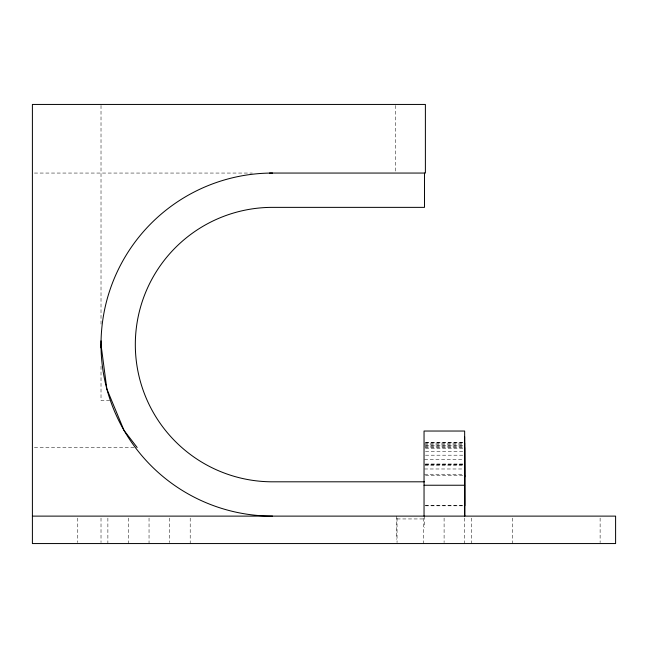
<?xml version="1.0" encoding="UTF-8"?>
<svg xmlns="http://www.w3.org/2000/svg" width="648" height="648" viewBox="0 0 648 648"><rect width="100%" height="100%" fill="white"/><g stroke="black" fill="none" stroke-linecap="round" stroke-linejoin="round"><path stroke-width="0.49" stroke-dasharray="3.24 2.43" d="M34.417 173.057L252.364 173.057M109.698 400.496L101.015 400.496L101.015 364.103M425.493 442.746L463.62 442.746M425.493 442.868L463.62 442.868M424.489 443.111L463.62 443.111M424.489 444.196L463.62 444.196M425.493 445.354L463.62 445.354M424.489 445.986L463.62 445.986M425.039 446.909L464.656 446.909M34.417 447.501L134.136 447.501M425.039 447.501L463.693 447.501M425.493 448.44L463.62 448.44M425.493 451.526L463.62 451.526M425.493 455.196L463.62 455.196M424.489 459.375L463.62 459.375M425.493 463.992L463.62 463.992M425.493 464.665L464.64 464.665M425.039 464.77L463.814 464.77M425.039 465.726L463.66 465.726M424.489 468.982L463.62 468.982M424.489 474.239L463.62 474.239M425.493 475.235L463.62 475.235M425.039 505.707L464.802 505.707M425.493 505.805L464.64 505.805M397.046 518.943L424.489 518.943M600.121 518.076L600.121 542.579M512.649 518.076L512.649 543.559M471.55 518.076L471.55 543.559M464.656 518.076L464.656 543.559M444.099 518.076L444.099 542.579M424.489 516.116L424.489 527.723M423.484 518.076L423.484 543.559M397.046 518.076L397.046 542.579M396.6 516.116L396.6 539.444M395.377 105.454L395.377 173.057M190.204 518.076L190.204 543.559M169.622 518.076L169.622 542.579M149.04 518.076L149.04 543.559M128.458 518.076L128.458 543.559M107.876 518.076L107.876 543.559M101.015 105.454L101.015 324.68M101.015 518.076L101.015 542.579M77.768 518.076L77.768 542.579"/><path stroke-width="0.97" d="M464.624 475.235L464.656 516.116L464.656 443.03M269.511 173.057L425.388 173.057L425.388 104.441L32.4 104.441L32.4 543.559L615.6 543.559L615.6 516.116L32.4 516.116M464.656 447.501L464.802 476.904M424.489 481.804L273.877 481.804A137.222 137.222 0 0 1 135.327 345.919A137.222 137.222 0 0 1 271.204 207.368L424.489 207.368L424.489 173.057M424.043 485.239L464.656 485.239M137.157 447.501L123.995 430.345L106.855 388.978L101.015 344.582A171.526 171.526 0 0 1 272.541 173.057M464.656 436.736L464.802 505.707M464.656 516.116L464.656 431.033L424.043 431.033L424.043 516.116M101.015 340.856L101.015 347.927M272.541 516.116A171.526 171.526 0 0 1 101.015 344.582"/></g></svg>
